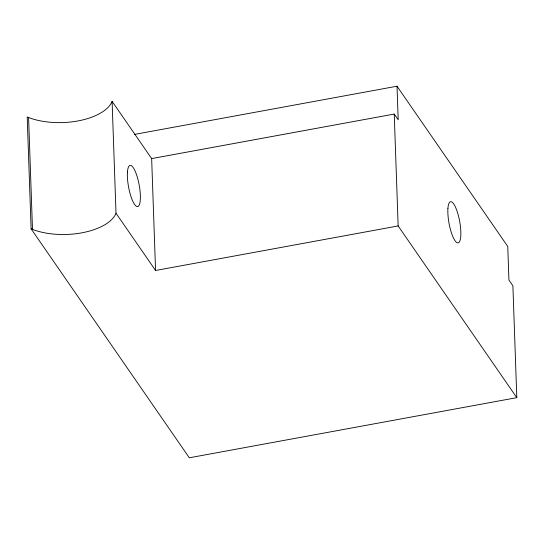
<?xml version="1.0" encoding="UTF-8"?>
<svg xmlns="http://www.w3.org/2000/svg" width="544" height="544" viewBox="0 0 544 544"><rect width="100%" height="100%" fill="white"/><g stroke="black" fill="none" stroke-linecap="round" stroke-linejoin="round"><path stroke-width="0.82" d="M134.701 134.375L397.018 86.21L507.763 246.48L508.939 280.051L512.89 285.77L516.8 397.657L189.312 457.79L31.11 228.834L27.2 116.946L28.587 117.504A51.054 24.514 -2 0 0 112.105 101.354L151.654 158.596L155.564 270.484L398.147 225.944L516.8 397.657M151.654 158.596L394.237 114.056L398.194 119.782L397.018 86.21M31.11 228.834L32.497 229.391A51.054 24.514 -2 0 0 116.008 213.241L155.564 270.484M394.237 114.056L398.147 225.944M112.105 101.354L116.008 213.241M28.587 117.504L32.497 229.391M447.916 208.474A20.93 5.399 79.6 0 0 456.647 242.447A20.93 5.399 79.6 0 0 458.483 215.954A20.93 5.399 79.6 0 0 447.916 208.474M127.439 172.156A20.93 5.399 79.6 0 0 136.17 206.128A20.93 5.399 79.6 0 0 138.006 179.636A20.93 5.399 79.6 0 0 127.439 172.156"/></g></svg>
